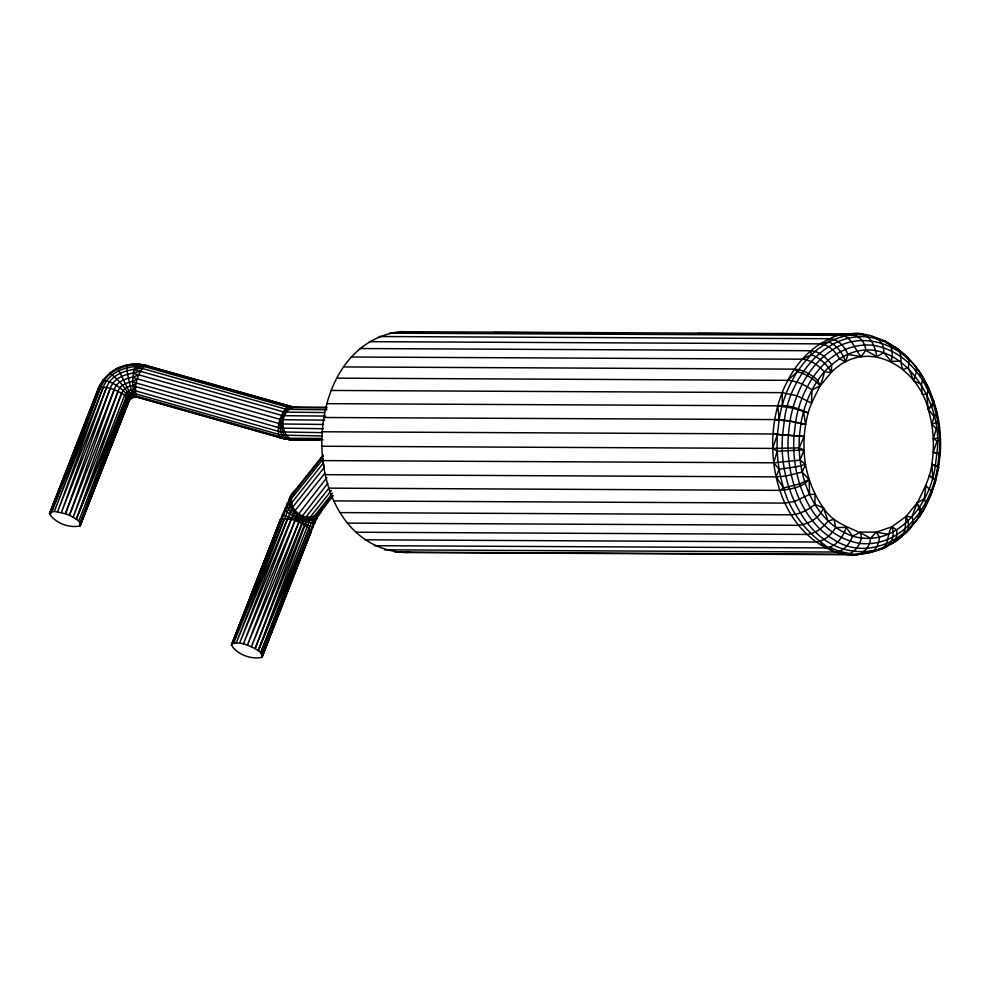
<?xml version="1.0" encoding="UTF-8"?>
<svg xmlns="http://www.w3.org/2000/svg" width="990" height="990" viewBox="0 0 990 990"><rect width="100%" height="100%" fill="white"/><g stroke="black" fill="none" stroke-linecap="round" stroke-linejoin="round"><path stroke-width="1.49" d="M394.973 552.123L845.819 554.326C857.513 558.187 869.69 550.836 870.519 538.436C854.716 528.177 834.236 525.393 823.47 507.932C814.226 495 808.335 480.063 805.489 464.459C802.853 447.307 803.571 429.66 808.174 412.892C811.887 398.512 821.898 386.743 824.286 371.894C881.682 310.365 946.131 391.322 936.849 453.173L935.352 465.585C930.526 504.516 896.136 549.017 852.588 536.135C812.703 521.779 796.566 474.903 799.462 435.575L800.96 423.163C804.288 404.502 811.738 386.261 824.286 371.894L831.328 372.265C867.091 336.254 917.643 366.758 928.224 409.229C933.508 427.049 934.808 445.958 931.776 464.298C929.61 483.405 917.359 498.799 912.013 516.867C916.79 529.044 900.912 535.615 893.809 542.099C882.932 549.945 869.641 553.583 856.412 554.734L405.566 552.531C295.837 547.705 293.956 345.201 400.022 331.675L850.868 333.877C868.106 330.326 874.22 342.255 876.855 356.647L883.724 352.613C884.899 337.776 868.824 333.382 856.833 334.261M865.297 335.053C817.79 329.992 785.256 377.536 779.179 419.587L777.398 434.548C776.21 453.284 778.388 472.23 784.278 490.075C792.248 516.904 811.713 538.065 835.362 552.036C855.261 557.259 876.286 552.618 893.809 542.099L895.851 538.919L896.853 534.773L896.73 529.935L891.866 526.829L876.187 532.15L860.471 532.113L852.588 536.135C849.754 543.597 843.975 551.467 835.362 552.036L384.516 549.834M908.672 528.846C925.489 513.167 934.189 490.1 938.532 467.8L940.215 453.618C943.841 406.395 920.91 350.114 871.918 336.575L880.803 340.189M876.855 356.647L865.792 350.324C863.899 331.823 843.121 330.957 830.004 338.704C802.68 350.695 785.528 377.982 777.769 405.851C763.203 458.853 779.167 530.838 835.362 552.036M340.238 512.597L791.084 514.8C799.945 514.342 808.075 509.875 814.869 504.417L815.092 494.357L809.597 494.443L794.252 501.546L784.897 503.093L334.051 500.891M116.115 432.048L128.131 401.94L132.091 397.522L137.895 397.176L135.135 396.841C131.509 386.657 131.93 373.935 136.038 363.974L146.359 365.471L292.335 406.816L145.146 365.384C126.213 360.063 105.225 371.089 97.96 389.181L49.5 513.649C55.007 523.116 69.424 528.375 79.98 525.9L129.702 399.514C125.062 389.726 113.739 381.992 103.208 380.036L102.799 382.152C112.266 367.81 130.049 362.872 146.359 365.471L136.038 363.974M336.86 378.155L787.706 380.346C796.566 380.853 804.833 384.875 811.998 389.899L820.19 385.89L831.328 372.265L831.625 364.679C826.687 357.786 819.559 351.4 810.748 350.732L359.902 348.529M811.998 389.899L811.454 403.066L796.938 395.74L782.125 392.659L331.279 390.456M925.316 506.583L931.59 492.983L931.021 490.854L925.885 485.694L924.313 498.849L917.136 502.871L905.999 516.483L891.866 526.829C886.359 533.746 889.998 548.163 878.514 549.673M886.05 342.689L895.356 347.292L906.988 356.635L908.61 359.519L909.043 363.268L908.276 367.624L903.338 369.53C898.982 363.243 902.954 355.187 898.215 349.272L885.53 341.315L871.918 336.575M130.395 398.834L132.066 397.757L131.633 396.334L117.612 368.032L109.618 373.205C118.565 379.294 126.2 388.525 130.767 398.376L129.356 398.463M321.552 440.315L295.527 440.191L284.192 438.818L136.694 397.089C133.13 386.83 137.66 373.057 145.146 365.384M938.471 464.112L937.976 468.282L938.582 467.515L937.691 466.513L931.776 464.298L932.778 477.131L935.699 480.558L930.749 494.604M938.978 459.954L939.634 454.398M134.071 396.149L133.947 397.101L132.066 397.757M296.431 489.394C271.928 506.756 315.142 534.773 322.765 507.66C315.167 530.801 277.757 509.07 294.389 491.151L323.161 455.054M912.013 516.867L905.999 516.483C905.343 530.442 905.429 537.422 890.851 544.079L888.414 544.525M900.603 361.164L891.223 361.4C892.695 355.398 892.869 348.344 888.587 343.406C836.451 317.233 790.045 372.339 784.377 420.107L782.632 434.771C777.521 487.501 811.132 561.961 874.108 550.366L876.806 546.925L878.637 542.421L879.504 537.174L876.187 532.15L870.519 538.436M934.993 481.771L937.604 470.04M290.157 498.081L286.902 504.764C289.761 515.914 306.182 523.97 316.627 518.834L317.382 517.114L314.696 522.98C303.893 522.757 292.099 517.399 284.675 509.565L284.996 508.798L282.336 514.924L295.466 519.218L312.766 527.423L261.942 657.31C251.386 659.785 236.969 654.526 231.462 645.059L281.89 518.995C286.568 509.009 290.33 498.205 296.319 489.233M919.66 374.307L922.037 375.742L928.979 389.021L926.702 394.305L922.247 394.404L921.443 384.33L913.869 380.828L916.418 371.473L916.332 368.107L914.97 365.52M939.955 440.327L937.134 440.872L933.372 438.818L936.231 428.621L939.51 426.938L938.941 426.344M800.081 460.127L803.967 449.943L777.199 451.23L773.71 462.8L779.105 469.26L795.589 466.958L805.489 464.459L800.081 460.127L773.71 462.8L322.876 460.61M936.231 428.621L931.837 424.302L934.164 416.642L937.233 413.709L928.051 387.139M262.573 656.085L260.679 652.633L313.422 523.302L317.864 514.132L332.256 496.077M777.199 451.23L772.658 448.421L799.178 447.888L804.115 436.503L777.398 434.548L772.658 448.421L321.812 446.23M369.245 341.661L820.091 343.864C828.853 344.545 835.461 351.599 839.582 358.825L845.46 361.932L848.022 354.432C844.742 347.007 838.679 339.372 830.004 338.704L379.158 336.513M940.191 454.076L933.211 452.257L937.134 440.872M325.71 416.085L282.67 415.676L138.885 374.876C130.036 378.564 117.835 378.687 114.159 389.689L69.448 515.332C73.557 517.634 79.262 519.688 80.611 524.675L128.799 399.366L131.633 396.334L135.816 395.938L282.546 437.469L289.402 438.285L321.54 438.434M324.596 420.144L281.383 419.711L137.486 378.885C131.088 383.093 120.891 382.276 118.058 391.273L73.161 517.213L121.659 393.104C123.49 388.637 128.168 385.729 132.969 385.791L280.269 428.125L323.285 428.707M324.497 412.545L284.34 412.125L140.444 371.3C129.059 373.96 114.778 375.47 110.212 388.439L65.439 513.723L54.326 511.422L50.131 512.424L49.5 513.649L90.771 409.254M321.54 432.63L280.517 431.937L135.259 390.765L128.626 393.822L126.609 396.582L76.329 519.218L121.659 393.104C114.741 389.788 106.561 385.704 98.79 388.08L98.121 390.654M326.947 409.773L286.271 409.303L142.09 368.404C128.255 369.555 111.919 372.822 106.475 387.61L61.405 512.486L110.212 388.439M326.774 407.954L288.35 407.41L143.699 366.387C127.722 365.632 109.42 370.941 103.195 387.276L57.606 511.694L106.475 387.61M317.864 514.132L314.424 516.83L310.105 525.789L260.679 652.633L258.291 650.628L307.68 517.869C320.29 516.768 325.821 504.034 333.234 495.594M364.704 539.798L815.55 542C824.336 541.406 831.216 534.662 835.709 527.583L846.116 527.348C843.22 536.877 836.067 547.396 825.215 547.903L374.368 545.7M104.68 379.95L100.572 387.436L54.326 511.422L103.195 387.276M258.291 650.628L310.736 517.782L310.216 517.126L304.561 517.399L255.135 648.623L258.291 650.628L309.041 528.425C301.269 522.411 290.219 516.681 280.393 519.787L231.462 645.059L280.393 519.787L232.093 643.834C239.79 641 248.193 645.393 255.135 648.623L304.388 524.96M103.208 380.036L98.79 388.08L51.777 511.669L100.572 387.436M236.313 635.097L234.655 639.429L236.35 635.246M239.617 626.435L241.275 622.104M243.478 616.325L246.238 609.11M248.44 603.331L282.447 514.689M326.898 477.576L296.728 516.421L247.401 645.134L300.502 518.29L327.764 483.355M298.832 522.163L251.423 646.742L301.727 523.5M283.276 601.326L261.942 657.31L310.984 531.828L309.041 528.425M284.365 598.455L288.189 588.407M290.379 582.664L293.114 575.487M295.305 569.745L296.938 565.426M300.218 556.813L301.863 552.507M322.022 435.946L281.296 435.117L135.321 393.772L130.989 394.824L127.982 398.029L80.178 523.079L128.799 399.366L126.609 396.582L121.659 393.104M324.769 473.344L295.032 510.654L293.3 514.194L243.367 643.896L294.884 520.666M126.609 396.582L78.717 521.223L127.982 398.029M324.448 467.28L292.805 506.991L290.441 511.756L239.58 643.104L290.973 519.54M52.148 509.516L50.49 513.81L52.21 509.516M55.465 500.928L57.135 496.621M60.452 488.033L62.123 483.739M64.338 478.009L65.996 473.715M69.325 465.127L70.983 460.82M74.299 452.232L75.97 447.938M78.185 442.208L80.957 435.043M83.172 429.326L84.831 425.019M87.046 419.302L89.818 412.137M92.033 406.407L94.805 399.242M304.561 517.399C297.087 514.268 290.503 507.387 291.431 498.737L323.087 459.026L323.223 463.209L291.567 502.92L288.338 509.268L236.301 642.832L287.36 518.859M281.89 518.995L233.739 643.079L284.254 518.673M310.501 530.256L262.152 654.489L310.984 531.828L310.464 533.053M50.131 512.424L98.79 388.08M76.329 519.218L124.728 395.072L129.022 390.506L133.217 389.577L135.259 390.765M243.59 616.708L245.26 612.426M252.5 593.889L254.17 589.607M779.105 469.26L776.135 476.871L783.597 487.971L799.66 483.912L809.115 479.531L802.135 472.106L785.726 476.029L776.135 476.871L325.289 474.668M114.159 389.689L65.439 513.723L69.448 515.332L118.058 391.273M128.96 400.839L79.98 525.9L128.96 400.839L128.799 399.366M820.091 343.864L828.717 341.971L830.004 338.704M91.909 406.383L94.731 399.242M109.247 449.25L110.954 444.943M112.105 442.085L114.964 434.907M314.696 522.98L314.35 521.025M315.006 522.213L312.766 527.423M802.135 472.106L805.489 464.459M814.869 504.417L823.47 507.932C819.844 518.042 808.632 524.168 798.336 525.306L347.49 523.104M921.443 384.33L923.163 377.994C906.679 346.475 863.936 328.482 832.677 349.792C808.397 365.372 794.908 393.203 789.995 420.911L788.312 435.093C785.615 475.559 800.328 521.594 837.726 542C871.658 560.216 911.604 536.729 926.331 504.566L924.313 498.849M318.433 515.233L320.859 510.419M284.675 509.565L287.657 503.056M319.98 512.436L320.995 510.333M286.902 504.764L292.397 494.728L323.087 456.217M316.627 518.834L319.597 512.696M918.782 517.498L920.019 515.122L919.957 512.028L917.136 502.871L921.183 510.172L921.306 513.191L920.118 515.493L917.705 516.941M292.223 496.101L294.389 491.151M934.746 482.65L935.463 481.412L934.709 479.791L929.165 475.868L932.778 477.131M135.135 396.841L135.816 395.938L133.935 394.181M848.022 354.432L861.152 356.61L865.792 350.324M937.926 468.579L938.532 467.8L937.654 466.785L931.776 464.298M298.238 487.068L300.156 484.654M305.91 477.44L323.186 455.771M297.817 514.33L305.984 517.028L329.002 488.144L779.885 490.372C790.082 489.283 802.148 487.748 809.115 479.531L809.597 494.443M310.216 517.126L331.316 490.644M310.736 517.782L314.276 516.136L332.492 493.268M317.58 515.01L320.76 511.236M129.702 399.514L127.574 400.356M835.709 527.583L834.001 519.218L828.036 521.136C822.74 527.806 815.376 533.857 806.541 534.427L355.695 532.224M133.217 389.577L135.618 387.115M900.12 537.261L906.568 532.063C910.169 527.472 908.288 521.223 905.999 516.483M787.706 380.346L797.346 371.708C806.182 373.948 814.188 379.071 820.19 385.89L817.715 380.346C811.231 374.567 803.274 369.703 794.413 369.134L343.579 366.931M132.969 385.791L136.373 383.056L280.566 423.955L322.765 424.438M779.885 490.372L783.597 487.971M351.302 357.006L802.148 359.209L811.181 354.804C819.893 357.637 826.935 364.345 831.328 372.265M931.837 424.302L937.716 421.777L938.607 420.725L938 419.909L938.557 423.769M878.563 549.438C890.171 548.807 895.74 536.914 891.866 526.829M117.587 368.268L126.98 364.988L136.806 364.035L144.255 365.892M877.276 549.908L866.955 553.249L862.327 553.224M296.802 407.336C280.95 404.724 276.458 432.494 288.536 439.535L295.527 440.191M293.745 439.139L291.11 439.894L284.192 438.818C276.47 430.068 280.43 412.174 290.417 406.556L295.267 407.298L292.681 406.927M405.566 552.531L410.083 551.9M803.521 411.617L805.563 424.45L789.995 420.911L779.179 419.587L777.769 405.851L792.829 408.152L808.174 412.892C798.683 408.808 788.25 404.328 777.769 405.851L326.923 403.66M933.372 438.818L939.869 437.58M323.854 417.508L779.179 419.587M422.965 332.145L400.022 331.675M493.998 332.492L625.235 333.135M697.802 333.482L829.038 334.125M389.478 333.16L840.324 335.363C852.341 335.932 854.271 349.618 861.152 356.61M326.836 407.224L294.698 407.063C279.923 409.724 278.994 434.412 292.372 439.783L322.975 439.931M322.146 431.776L772.992 433.979L804.115 436.503M774.7 419.711L789.946 421.196L805.563 424.45M289.167 406.024L287.954 405.95C280.467 413.622 275.938 427.395 279.502 437.654L286.11 439.065M772.992 433.979L777.398 434.548M933.211 452.257L940.215 453.618M802.148 359.209C810.983 359.828 818.569 365.483 824.286 371.894M135.259 364.988L143.699 366.387M882.065 340.709L885.53 341.315M876.187 532.15L888.29 534.328M134.529 366.993L142.09 368.404M892.943 346.846L895.356 347.292M133.898 369.864L140.444 371.3M136.694 397.089L133.576 397.002L131.781 392.275L127.524 373.997L126.621 364.889L127.562 366.127M133.39 373.428L138.885 374.876M171.035 373.391L175.502 374.653M188.892 378.452L196.329 380.568M199.299 381.41L203.767 382.685M209.719 384.368L217.156 386.484M220.126 387.325L224.594 388.6M230.546 390.283L235.001 391.557M251.373 396.198L255.828 397.473M272.188 402.113L276.656 403.388M139.38 397.596L280.702 437.741M133.056 377.45L137.486 378.885M132.907 381.657L136.373 383.056M829.533 547.334L839.371 551.319L849.754 553.596C856.078 550.861 859.716 544.463 861.498 538.09L860.471 532.113M799.178 447.888L803.967 449.943M828.717 341.971C837.218 345.324 842.837 353.455 845.46 361.932M305.984 517.028L307.68 517.869M294.673 511.558L298.126 513.674M292.273 508.266L295.032 510.654M794.413 369.134L797.346 371.708M133.526 392.102L135.321 393.772M904.303 354.828L908.375 359.345M290.775 504.64L292.805 506.991M883.724 352.613L891.223 361.4M819.695 541.357L825.215 547.903M934.164 416.642L928.224 409.229L926.702 394.305M846.116 527.348L852.588 536.135M290.268 500.94L291.567 502.92M136.806 364.035L137.523 365.161M933.595 401.581L934.35 402.992L933.657 404.823L928.224 409.229L933.026 402.905L933.694 400.987L932.927 399.514M290.788 497.388L291.431 498.737M908.276 367.624L913.869 380.828M823.47 507.932L828.036 521.136M279.873 521.012L280.356 522.584M323.223 463.209L324.039 465.919M314.276 516.136L314.424 516.83M937.146 415.553L937.716 418.461M810.748 350.732L811.181 354.804M939.052 427.742L939.522 433.36M782.125 392.659L782.422 405.232M794.042 435.513C790.589 479.556 811.54 534.711 859.617 543.386C902.67 547.977 932.147 504.888 937.654 466.785L939.263 453.222C942.715 409.179 921.764 354.024 873.687 345.349C830.635 340.758 801.158 383.848 795.651 421.95L794.042 435.513"/></g></svg>
